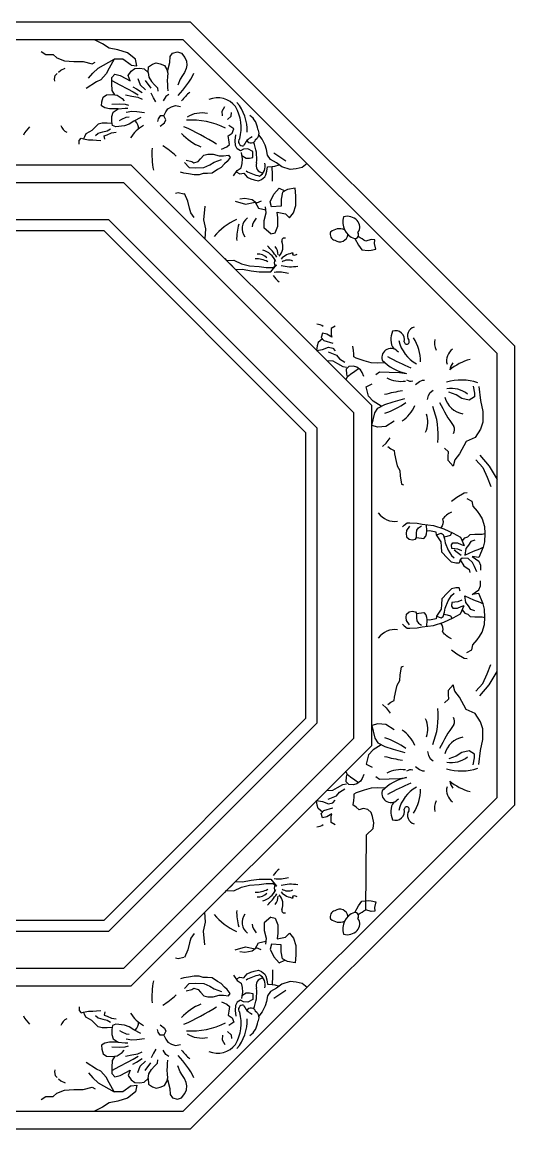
# Model space of a CAD drawing. Header units: metres. Extents: x 2639 to 4139, y 4222 to 5722.
# Drawn here: x 3471 to 4139, y 4222 to 5722 of the extents above; entities that cross this region are included whole.
import ezdxf

# ---------------------------------------------------------------- set-up
doc = ezdxf.new("R2010")
doc.units = ezdxf.units.M
for name, color, linetype in [('3', 3, 'Continuous'), ('4', 4, 'Continuous'), ('7', 7, 'Continuous')]:
    doc.layers.add(name, color=color, linetype=linetype)

# ---------------------------------------------------------------- blocks, each defined once
blk = doc.blocks.new('窗-062')
at = {"layer": '3'}
for points in [[(-300.72, 24), (300.72, 24), (726, 449.28), (726, 1050.72), (300.72, 1476), (-300.72, 1476), (-726, 1050.72), (-726, 449.28)], [(-230.3, 194), (230.3, 194), (556, 519.7), (556, 980.3), (230.3, 1306), (-230.3, 1306), (-556, 980.3), (-556, 519.7)], [(-193.44, 283), (193.44, 283), (467, 556.56), (467, 943.44), (193.44, 1217), (-193.44, 1217), (-467, 943.44), (-467, 556.56)]]:
    blk.add_lwpolyline(points, close=True, dxfattribs=at)
for points in [[(229.9, 1441.7), (237.85, 1440.71), (235.86, 1449.64), (224.94, 1458.56), (212.04, 1462.53), (200.12, 1464.51), (191.19, 1470.46), (180.27, 1476)], [(108.33, 1460.08), (114.69, 1456.11), (124.23, 1456.11), (129.4, 1451.74), (139.74, 1447.77), (152.46, 1446.58), (160.01, 1446.58), (165.18, 1446.58), (177.29, 1443.69), (181.26, 1445.67)], [(279.15, 1433.26), (282.64, 1445.36), (283.11, 1453.27), (285.9, 1457.93), (292.89, 1459.79), (298.49, 1457.93), (302.68, 1451.88), (305.01, 1447.22), (305.48, 1441.63), (304.55, 1436.98), (302.22, 1431.86), (299.88, 1427.67), (296.62, 1422.55), (293.36, 1414.64)], [(229.9, 1441.7), (218.98, 1449.64), (207.07, 1449.64), (207.07, 1449.64), (200.12, 1437.74), (196.15, 1429.81), (189.2, 1421.88), (183.25, 1418.9), (169.35, 1409.98)], [(172.33, 1423.86), (178.28, 1430.8), (185.23, 1437.74), (207.07, 1449.64)], [(253.21, 1431.61), (253.75, 1439.31), (258.87, 1443.03), (264, 1444.89), (269.59, 1443.5), (275.18, 1441.17), (278.45, 1435.58), (279.85, 1430.93), (279.38, 1425.81), (278.91, 1420.22), (279.38, 1415.57), (279.38, 1411.38), (279.73, 1406.82)], [(126.62, 1419.97), (126.22, 1422.75), (127.02, 1427.52), (129.8, 1430.3)], [(131.79, 1432.28), (134.97, 1435.06), (140.53, 1437.45)], [(208, 1401.35), (204.27, 1407.4), (203.81, 1416.71), (203.81, 1425.09), (208, 1429.28), (214.99, 1427.88), (222.91, 1423.69), (228.97, 1420.44), (226.18, 1427.88), (229.91, 1433.47), (235.03, 1437.19), (242.02, 1437.66), (247.61, 1436.73), (253.21, 1431.61), (254.14, 1425.56), (257.87, 1419.5), (261.6, 1414.85), (265.79, 1411.13), (266.33, 1406.26)], [(203.81, 1420.9), (214.54, 1415.04), (225.26, 1409.46), (232.72, 1405.73), (239.71, 1401.54)], [(232.25, 1412.25), (237.38, 1409.46), (244.83, 1404.8)], [(239.24, 1423.42), (242.5, 1415.04), (249.49, 1408.06)], [(249.03, 1421.09), (256.95, 1410.39)], [(212.66, 1382.27), (200.54, 1382.27), (194.49, 1383.66), (189.83, 1386.46), (190.29, 1392.04), (192.16, 1398.09), (196.82, 1401.35), (204.74, 1401.82), (211.26, 1400.89), (217.79, 1396.7), (220.58, 1393.44)], [(222.46, 1401.54), (230.85, 1399.68), (239.24, 1398.28), (244.93, 1395.47)], [(263.46, 1392.1), (260.2, 1397.22), (257.4, 1403.74)], [(281.17, 1401.87), (276.98, 1399.08), (273.41, 1393.18)], [(203.77, 1388.71), (214.49, 1389.18), (221.95, 1388.71), (226.61, 1387.32)], [(243.19, 1370.91), (233.63, 1365.97), (227.58, 1361.79), (221.05, 1359.46), (209.4, 1358.06), (204.74, 1359.92), (203.81, 1365.51), (203.81, 1372.03), (205.67, 1378.08), (212.66, 1382.27), (221.98, 1383.2), (225.71, 1383.2)], [(274.18, 1373.01), (276.98, 1378.6), (279.77, 1382.32), (284.9, 1385.12), (290.03, 1386.98), (297.02, 1385.58)], [(353.65, 1372.88), (353.23, 1379.24), (357.06, 1385.45)], [(214.49, 1366.83), (217.29, 1368.7), (223.34, 1371.02), (227.54, 1371.49)], [(223.34, 1378.01), (230.8, 1379.4), (237.79, 1378.94), (248.04, 1377.54)], [(269.52, 1359.05), (275.11, 1363.7), (276.98, 1367.43), (274.18, 1373.01), (269.52, 1373.01), (266.73, 1368.82), (265.79, 1365.1)], [(360.56, 1367.92), (365.67, 1372.55), (366.15, 1377.33)], [(204.27, 1362.72), (197.71, 1363.11), (190.72, 1363.11), (185.6, 1361.71), (181.4, 1357.53), (176.74, 1353.34), (173.48, 1351.47), (168.82, 1348.68), (166.95, 1344.49), (165.56, 1341.7)], [(181.87, 1346.35), (185.6, 1349.61), (191.65, 1351.47), (197.71, 1352.87), (201.91, 1355.2)], [(194.55, 1341.49), (193.52, 1345.89), (197.71, 1347.28), (203.31, 1350.08), (209.83, 1351.01)], [(352.45, 1327.82), (359.93, 1330.98), (363.28, 1334.32), (362.32, 1340.53), (361.36, 1345.79), (367.11, 1349.61), (369.02, 1355.35), (362.46, 1359.85)], [(159.8, 1334.8), (159.5, 1339.37), (162.29, 1342.63), (165.56, 1341.7), (172.08, 1340.3), (178.14, 1340.3), (183.27, 1339.84), (188.92, 1339.36)], [(394.85, 1316.64), (394.85, 1324.77), (388.15, 1328.11), (382.41, 1327.63), (378.11, 1325.72), (373.8, 1328.11), (371.41, 1332.89), (370.93, 1339.58), (371.89, 1347.22)], [(468.36, 1308.36), (461.82, 1302.79), (453.69, 1301.35), (445.56, 1300.4), (434.08, 1303.74), (426.9, 1309.48), (418.77, 1313.78), (414.94, 1319.51), (413.51, 1327.16), (411.59, 1333.37), (407.77, 1341.49), (403.15, 1347.31)], [(304.81, 1313.11), (312.38, 1311.27), (315.01, 1309.51), (320.71, 1311.27), (324.22, 1314.77), (328.61, 1319.59), (333.87, 1320.9), (341.32, 1320.9), (349.21, 1318.71), (355.35, 1318.71), (361.93, 1319.59), (364.12, 1316.52), (360.18, 1311.27), (356.67, 1307.76), (352.28, 1302.95), (347.02, 1300.32), (340.01, 1295.5), (333.43, 1295.06), (327.73, 1295.06), (322.03, 1292.87), (315.45, 1292.87), (308, 1294.62), (301.42, 1295.5), (297.03, 1296.81)], [(368.98, 1291.68), (373.8, 1298.97), (379.06, 1302.31), (380.5, 1308.52), (380.98, 1314.73), (379.54, 1323.33)], [(423.34, 1323.05), (439.57, 1311.9)], [(302.17, 1309.89), (308.87, 1302.95), (317.64, 1302.51), (328.61, 1302.95), (336.5, 1306.45), (342.64, 1310.39), (352.72, 1313.89)], [(372.48, 1296.97), (377.15, 1294.19), (382.89, 1295.14), (387.2, 1289.89), (392.46, 1287.5), (396.76, 1286.07), (402.51, 1285.11), (406.81, 1286.54), (411.12, 1290.37), (412.55, 1293.23), (413.99, 1298.01), (414.94, 1303.74), (421.16, 1304.22), (424.99, 1304.7), (430.49, 1306.61)], [(380.26, 1319.03), (385.76, 1315.69), (390.55, 1315.69), (394.85, 1316.64)], [(421.69, 1284.52), (421.64, 1293.23), (421.16, 1304.22)], [(290.02, 1268.35), (293.96, 1269.22), (301.48, 1267.32)], [(315.45, 1235.06), (311.07, 1241.63), (309.31, 1247.76), (306.68, 1257.4), (302.3, 1267.91)], [(406.11, 1257.45), (399.98, 1254.83), (393.86, 1259.2), (384.24, 1260.95), (377.24, 1260.07)], [(419.23, 1212.89), (425.35, 1214.64), (428.85, 1223.38), (428.85, 1234.73), (427.98, 1242.6), (439.35, 1239.98), (444.6, 1234.73), (449.85, 1241.72), (453.35, 1251.34), (453.35, 1264.44), (452.47, 1274.93), (441.97, 1273.18), (434.97, 1269.68), (433.23, 1260.07), (433.23, 1250.46), (420.1, 1249.59), (418.35, 1256.58), (423.6, 1267.06), (430.6, 1274.93), (438.47, 1271.43)], [(330, 1250.74), (328.01, 1231.88), (331.05, 1219.73), (329.89, 1206.41), (329.89, 1206.41)], [(371.07, 1257.52), (385.11, 1253.08), (398.16, 1256.13), (402.61, 1247.84), (412.67, 1245.66)], [(419.23, 1212.89), (410.48, 1220.75), (410.48, 1231.24), (413.11, 1241.72), (412.23, 1249.59)], [(532.97, 1206.64), (538.31, 1197.83), (542.47, 1191.59), (551.31, 1190.56), (555.47, 1191.07), (561.41, 1192.36), (559.63, 1199.9), (560.15, 1205.1), (555.47, 1205.62), (548.19, 1203.02)], [(356.84, 1179.46), (359.39, 1176.91), (369.43, 1177.51), (379.6, 1172.43), (390.49, 1169.53), (403.57, 1168.8), (413.01, 1167.35), (422.45, 1167.35), (426.81, 1170.98)], [(364.1, 1172.2), (371.37, 1164.94), (381.05, 1165.18), (392.67, 1163), (403.57, 1161.55), (419.55, 1161.55), (419.55, 1161.55), (426.81, 1170.98)], [(506.59, 1087.73), (501.18, 1084.92), (501.18, 1076.09), (501.85, 1073.22), (495.22, 1077.19), (489.47, 1078.52), (487.7, 1072.78), (491.24, 1068.37), (503.17, 1064.83), (503.17, 1064.83)], [(489.47, 1070.57), (483.28, 1065.72), (481.96, 1061.3), (481.35, 1054.95), (489.47, 1056.45), (497.43, 1059.54), (503.17, 1058.21), (506.71, 1054.68)], [(496.98, 1052.92), (508.48, 1048.5), (512.45, 1043.65), (519.52, 1039.23)], [(574.14, 1038.1), (564.44, 1037.61), (555.44, 1038.34), (545.72, 1041.01), (540.61, 1042.71), (534.77, 1044.41), (531.85, 1046.36), (531.61, 1050.24), (531.37, 1054.86), (530.51, 1060.73)], [(495.04, 1041.26), (503.17, 1041), (509.8, 1037.47), (516.87, 1033.49), (521.73, 1032.17)], [(545.16, 1019.81), (542.95, 1025.11), (540.74, 1028.64), (535.88, 1032.17), (531.46, 1033.94), (524.83, 1033.05), (521.29, 1029.52), (521.73, 1022.9), (522.62, 1019.37), (520.88, 1015.42)], [(522.62, 1019.37), (527.48, 1022.9), (533.22, 1026.87), (538.31, 1030.4)], [(561.51, 1022.46), (566.81, 1025.99), (579.63, 1025.55), (593.77, 1025.11), (603.05, 1023.78)], [(569.05, 979.31), (558.02, 986.06), (551.61, 993.17), (548.53, 1005.6), (556.85, 1009.6)], [(615.15, 1009.07), (620.66, 1012.73), (625.02, 1014.57), (627.77, 1014.57)], [(701.1, 1006.18), (703.48, 986.99), (706.46, 972.1), (706.46, 957.96), (703.48, 948.28), (696.02, 937.11), (684.02, 931.82), (675.15, 914.78), (668.45, 906.59), (666.21, 898.4), (666.21, 898.4), (659.5, 905.85), (659.5, 911.06), (660.25, 917.76), (654.89, 922.59)], [(693.58, 1006.67), (695.36, 997.08), (695.36, 992.1), (688.24, 987.84), (678.28, 989.97), (670.45, 994.94), (660.49, 998.5)], [(586.48, 959.06), (575.09, 951.95), (564.42, 951.24), (556, 953.37), (560.15, 970.43), (564.42, 976.83), (573.67, 981.8), (585.06, 985.35), (600.92, 990.11)], [(631.44, 988.44), (632.82, 993.94), (635.34, 998.07), (639.25, 1001.28)], [(570.67, 925.02), (575.62, 929.39), (580.86, 936.36)], [(577.95, 924.73), (581.74, 921.83), (586.68, 919.21), (586.98, 914.85), (589.3, 904.38), (590.47, 898.57), (593.96, 892.17), (594.54, 884.9), (596.58, 873.86), (599.2, 872.98)], [(696.96, 906.97), (706.44, 896.55), (712.4, 883.15), (717.62, 870.5)], [(702.36, 913.29), (715.39, 898.04), (726, 880.17)], [(663.97, 850.76), (671.43, 855.97), (681.12, 861.93), (685.59, 862.67)], [(684.84, 854.48), (691.55, 850.76), (693.04, 844.06), (699, 837.36), (701.98, 832.89), (705.71, 826.94), (708.69, 816.52), (709.44, 806.84), (708.69, 795.67), (707.2, 788.23), (701.22, 774.47), (692.28, 775.95), (701.22, 769.25), (703.46, 764.04), (703.46, 757.34)], [(597.84, 816.07), (600.06, 818.28), (604.13, 821.23), (607.82, 821.23), (617.42, 820.86), (624.44, 819.76), (639.96, 817.91), (653.63, 813.12), (666.56, 807.21), (676.16, 802.05), (681.34, 790.61)], [(607.08, 816.81), (603.39, 810.9), (602.65, 806.84), (603.02, 802.42), (606.71, 799.46), (610.77, 798.36), (615.21, 799.09), (616.69, 801.31), (616.69, 804.26), (616.69, 807.58), (617.05, 811.64), (619.27, 814.59), (623.34, 817.54)], [(616.69, 801.31), (626.66, 800.2), (629.25, 803.52), (630.35, 806.47), (630.72, 810.16), (630.44, 819.04)], [(675.79, 771.05), (674.69, 766.62), (669.88, 766.62), (663.97, 768.1), (658.06, 774), (651.04, 781.75), (650.67, 789.5), (650.3, 795.41), (647.35, 799.83), (644.02, 805), (643.28, 808.69), (634.42, 810.53), (630.72, 810.16)], [(644.02, 805), (650.3, 807.21), (652.89, 805.37), (654.74, 799.83), (655.48, 794.3), (659.54, 784.34), (664.34, 776.96), (667.67, 774)], [(653.81, 802.6), (658.43, 803.15), (662.86, 804.63), (664.75, 808.04)], [(678.75, 796.33), (682.44, 800.94), (686.14, 802.42), (689.46, 805.37), (695.74, 806.11), (705.72, 806.11), (709.44, 806.84)], [(695.74, 797.99), (690.57, 796.14), (687.25, 790.98), (683.55, 786.55), (682.07, 777.69), (693.9, 782.86), (702.39, 786.18), (707.2, 788.23)], [(678.01, 783.6), (672.84, 785.81), (664.71, 786.55), (663.97, 791.72), (665.82, 794.3), (672.47, 794.3), (677.27, 792.08), (681.34, 790.61)], [(677.27, 777.33), (671.73, 781.01), (667.67, 784.34)], [(698.33, 754.82), (695.37, 762.2), (692.42, 767.73), (686.51, 772.9), (678.75, 773.64), (675.79, 771.05), (680.97, 762.93), (687.98, 758.14), (689.09, 754.08)], [(684.84, 645.52), (691.55, 649.24), (693.04, 655.94), (699, 662.64), (701.98, 667.11), (705.71, 673.06), (708.69, 683.48), (709.44, 693.16), (708.69, 704.33), (707.2, 711.77), (701.22, 725.53), (692.28, 724.05), (701.22, 730.75), (703.46, 735.96), (703.46, 742.66)], [(675.79, 728.95), (674.69, 733.38), (669.88, 733.38), (663.97, 731.9), (658.06, 726), (651.04, 718.25), (650.67, 710.5), (650.3, 704.59), (647.35, 700.17), (644.02, 695), (643.28, 691.31), (634.42, 689.47), (630.72, 689.84)], [(644.02, 695), (650.3, 692.79), (652.89, 694.63), (654.74, 700.17), (655.48, 705.7), (659.54, 715.66), (664.34, 723.04), (667.67, 726)], [(695.74, 702.01), (690.57, 703.86), (687.25, 709.02), (683.55, 713.45), (682.07, 722.31), (693.9, 717.14), (702.39, 713.82), (707.2, 711.77)], [(597.84, 683.93), (600.06, 681.72), (604.13, 678.77), (607.82, 678.77), (617.42, 679.14), (624.44, 680.24), (639.96, 682.09), (653.63, 686.88), (666.56, 692.79), (676.16, 697.95), (681.34, 709.39)], [(678.01, 716.4), (672.84, 714.19), (664.71, 713.45), (663.97, 708.28), (665.82, 705.7), (672.47, 705.7), (677.27, 707.92), (681.34, 709.39)], [(607.08, 683.19), (603.39, 689.1), (602.65, 693.16), (603.02, 697.58), (606.71, 700.54), (610.77, 701.64), (615.21, 700.91), (616.69, 698.69), (616.69, 695.74), (616.69, 692.42), (617.05, 688.36), (619.27, 685.41), (623.34, 682.46)], [(616.69, 698.69), (626.66, 699.8), (629.25, 696.48), (630.35, 693.53), (630.72, 689.84), (630.44, 680.96)], [(653.81, 697.4), (658.43, 696.85), (662.86, 695.37), (664.75, 691.96)], [(678.75, 703.67), (682.44, 699.06), (686.14, 697.58), (689.46, 694.63), (695.74, 693.89), (705.72, 693.89), (709.44, 693.16)], [(663.97, 649.24), (671.43, 644.03), (681.12, 638.07), (685.59, 637.33)], [(577.95, 575.27), (581.74, 578.17), (586.68, 580.79), (586.98, 585.15), (589.3, 595.62), (590.47, 601.43), (593.96, 607.83), (594.54, 615.1), (596.58, 626.14), (599.2, 627.02)], [(696.96, 593.03), (706.44, 603.45), (712.4, 616.85), (717.62, 629.5)], [(702.36, 586.71), (715.39, 601.96), (726, 619.83)], [(701.1, 493.82), (703.48, 513.01), (706.46, 527.9), (706.46, 542.04), (703.48, 551.72), (696.02, 562.89), (684.02, 568.18), (675.15, 585.22), (668.45, 593.41), (666.21, 601.6), (666.21, 601.6), (659.5, 594.15), (659.5, 588.94), (660.25, 582.24), (654.89, 577.41)], [(570.67, 574.98), (575.62, 570.61), (580.86, 563.64)], [(586.48, 540.94), (575.09, 548.05), (564.42, 548.76), (556, 546.63), (560.15, 529.57), (564.42, 523.17), (573.67, 518.2), (585.06, 514.65), (600.92, 509.89)], [(569.05, 520.69), (558.02, 513.94), (551.61, 506.83), (548.53, 494.4), (556.85, 490.4)], [(631.44, 511.56), (632.82, 506.06), (635.34, 501.93), (639.25, 498.72)], [(693.58, 493.33), (695.36, 502.92), (695.36, 507.9), (688.24, 512.16), (678.28, 510.03), (670.45, 505.06), (660.49, 501.5)], [(545.16, 480.19), (542.95, 474.89), (540.74, 471.36), (535.88, 467.83), (531.46, 466.06), (524.83, 466.95), (521.29, 470.48), (521.73, 477.1), (522.62, 480.63), (520.88, 484.58)], [(522.62, 480.63), (527.48, 477.1), (533.22, 473.13), (538.31, 469.6)], [(615.15, 490.93), (620.66, 487.27), (625.02, 485.43), (627.77, 485.43)], [(495.04, 458.74), (503.17, 459), (509.8, 462.53), (516.87, 466.51), (521.73, 467.83)], [(561.51, 477.54), (566.81, 474.01), (579.63, 474.45), (593.77, 474.89), (603.05, 476.22)], [(496.98, 447.08), (508.48, 451.5), (512.45, 456.35), (519.52, 460.77)], [(574.14, 461.9), (564.44, 462.39), (555.44, 461.66), (545.72, 458.99), (540.61, 457.29), (534.77, 455.59), (531.85, 453.64), (531.61, 449.76), (531.37, 445.14), (530.51, 439.27)], [(489.47, 429.43), (483.28, 434.28), (481.96, 438.7), (481.35, 445.05), (489.47, 443.55), (497.43, 440.46), (503.17, 441.79), (506.71, 445.32)], [(506.59, 412.27), (501.18, 415.08), (501.18, 423.91), (501.85, 426.78), (495.22, 422.81), (489.47, 421.48), (487.7, 427.22), (491.24, 431.63), (503.17, 435.17), (503.17, 435.17)], [(548.19, 296.98), (548.82, 398.47), (558.07, 407.07), (559.11, 414.86), (557.03, 423.17), (555.47, 428.88), (550.79, 433.04), (544.55, 434.08), (538.83, 432.52), (535.19, 436.15), (530.51, 439.27)], [(356.84, 320.54), (359.39, 323.09), (369.43, 322.49), (379.6, 327.57), (390.49, 330.47), (403.57, 331.2), (413.01, 332.65), (422.45, 332.65), (426.81, 329.02)], [(364.1, 327.8), (371.37, 335.06), (381.05, 334.82), (392.67, 337), (403.57, 338.45), (419.55, 338.45), (419.55, 338.45), (426.81, 329.02)], [(532.97, 293.36), (538.31, 302.17), (542.47, 308.41), (551.31, 309.44), (555.47, 308.93), (561.41, 307.64), (559.63, 300.1), (560.15, 294.9), (555.47, 294.38), (548.19, 296.98)], [(330, 249.26), (328.01, 268.12), (331.05, 280.27), (329.89, 293.59), (329.89, 293.59)], [(419.23, 287.11), (410.48, 279.25), (410.48, 268.76), (413.11, 258.28), (412.23, 250.41)], [(419.23, 287.11), (425.35, 285.36), (428.85, 276.62), (428.85, 265.27), (427.98, 257.4), (439.35, 260.02), (444.6, 265.27), (449.85, 258.28), (453.35, 248.66), (453.35, 235.56), (452.47, 225.07), (441.97, 226.82), (434.97, 230.32), (433.23, 239.93), (433.23, 249.54), (420.1, 250.41), (418.35, 243.42), (423.6, 232.94), (430.6, 225.07), (438.47, 228.57)], [(315.45, 264.94), (311.07, 258.37), (309.31, 252.24), (306.68, 242.6), (302.3, 232.09)], [(371.07, 242.48), (385.11, 246.92), (398.16, 243.87), (402.61, 252.16), (412.67, 254.34)], [(406.11, 242.55), (399.98, 245.17), (393.86, 240.8), (384.24, 239.05), (377.24, 239.93)], [(290.02, 231.65), (293.96, 230.78), (301.48, 232.68)], [(372.48, 203.03), (377.15, 205.81), (382.89, 204.86), (387.2, 210.11), (392.46, 212.5), (396.76, 213.93), (402.51, 214.89), (406.81, 213.46), (411.12, 209.63), (412.55, 206.77), (413.99, 201.99), (414.94, 196.26), (421.16, 195.78), (424.99, 195.3), (430.49, 193.39)], [(421.69, 215.48), (421.64, 206.77), (421.16, 195.78)], [(304.81, 186.89), (312.38, 188.73), (315.01, 190.49), (320.71, 188.73), (324.22, 185.23), (328.61, 180.41), (333.87, 179.1), (341.32, 179.1), (349.21, 181.29), (355.35, 181.29), (361.93, 180.41), (364.12, 183.48), (360.18, 188.73), (356.67, 192.24), (352.28, 197.05), (347.02, 199.68), (340.01, 204.5), (333.43, 204.94), (327.73, 204.94), (322.03, 207.13), (315.45, 207.13), (308, 205.38), (301.42, 204.5), (297.03, 203.19)], [(302.17, 190.11), (308.87, 197.05), (317.64, 197.49), (328.61, 197.05), (336.5, 193.55), (342.64, 189.61), (352.72, 186.11)], [(368.98, 208.32), (373.8, 201.03), (379.06, 197.69), (380.5, 191.48), (380.98, 185.27), (379.54, 176.67)], [(468.36, 191.64), (461.82, 197.21), (453.69, 198.65), (445.56, 199.6), (434.08, 196.26), (426.9, 190.52), (418.77, 186.22), (414.94, 180.49), (413.51, 172.84), (411.59, 166.63), (407.77, 158.51), (403.15, 152.69)], [(394.85, 183.36), (394.85, 175.23), (388.15, 171.89), (382.41, 172.37), (378.11, 174.28), (373.8, 171.89), (371.41, 167.11), (370.93, 160.42), (371.89, 152.78)], [(380.26, 180.97), (385.76, 184.31), (390.55, 184.31), (394.85, 183.36)], [(423.34, 176.95), (439.57, 188.1)], [(159.8, 165.2), (159.5, 160.63), (162.29, 157.37), (165.56, 158.3), (172.08, 159.7), (178.14, 159.7), (183.27, 160.16), (188.92, 160.64)], [(352.45, 172.18), (359.93, 169.02), (363.28, 165.68), (362.32, 159.47), (361.36, 154.21), (367.11, 150.39), (369.02, 144.65), (362.46, 140.15)], [(204.27, 137.28), (197.71, 136.89), (190.72, 136.89), (185.6, 138.29), (181.4, 142.47), (176.74, 146.66), (173.48, 148.53), (168.82, 151.32), (166.95, 155.51), (165.56, 158.3)], [(181.87, 153.65), (185.6, 150.39), (191.65, 148.53), (197.71, 147.13), (201.91, 144.8)], [(194.55, 158.51), (193.52, 154.11), (197.71, 152.72), (203.31, 149.92), (209.83, 148.99)], [(243.19, 129.09), (233.63, 134.03), (227.58, 138.21), (221.05, 140.54), (209.4, 141.94), (204.74, 140.08), (203.81, 134.49), (203.81, 127.97), (205.67, 121.92), (212.66, 117.73), (221.98, 116.8), (225.71, 116.8)], [(269.52, 140.95), (275.11, 136.3), (276.98, 132.57), (274.18, 126.99), (269.52, 126.99), (266.73, 131.18), (265.79, 134.9)], [(214.49, 133.17), (217.29, 131.3), (223.34, 128.98), (227.54, 128.51)], [(223.34, 121.99), (230.8, 120.6), (237.79, 121.06), (248.04, 122.46)], [(274.18, 126.99), (276.98, 121.4), (279.77, 117.68), (284.9, 114.88), (290.03, 113.02), (297.02, 114.42)], [(353.65, 127.12), (353.23, 120.76), (357.06, 114.55)], [(360.56, 132.08), (365.67, 127.45), (366.15, 122.67)], [(212.66, 117.73), (200.54, 117.73), (194.49, 116.34), (189.83, 113.54), (190.29, 107.96), (192.16, 101.91), (196.82, 98.65), (204.74, 98.18), (211.26, 99.11), (217.79, 103.3), (220.58, 106.56)], [(203.77, 111.29), (214.49, 110.82), (221.95, 111.29), (226.61, 112.68)], [(263.46, 107.9), (260.2, 102.78), (257.4, 96.26)], [(281.17, 98.13), (276.98, 100.92), (273.41, 106.82)], [(229.9, 58.3), (218.98, 50.36), (207.07, 50.36), (207.07, 50.36), (200.12, 62.26), (196.15, 70.19), (189.2, 78.12), (183.25, 81.1), (169.35, 90.02)], [(208, 98.65), (204.27, 92.6), (203.81, 83.29), (203.81, 74.91), (208, 70.72), (214.99, 72.12), (222.91, 76.31), (228.97, 79.56), (226.18, 72.12), (229.91, 66.53), (235.03, 62.81), (242.02, 62.34), (247.61, 63.27), (253.21, 68.39), (254.14, 74.44), (257.87, 80.5), (261.6, 85.15), (265.79, 88.87), (266.33, 93.74)], [(203.81, 79.1), (214.54, 84.96), (225.26, 90.54), (232.72, 94.27), (239.71, 98.46)], [(222.46, 98.46), (230.85, 100.32), (239.24, 101.72), (244.93, 104.53)], [(232.25, 87.75), (237.38, 90.54), (244.83, 95.2)], [(239.24, 76.58), (242.5, 84.96), (249.49, 91.94)], [(253.21, 68.39), (253.75, 60.69), (258.87, 56.97), (264, 55.11), (269.59, 56.5), (275.18, 58.83), (278.45, 64.42), (279.85, 69.07), (279.38, 74.19), (278.91, 79.78), (279.38, 84.43), (279.38, 88.62), (279.73, 93.18)], [(126.62, 80.03), (126.22, 77.25), (127.02, 72.48), (129.8, 69.7)], [(172.33, 76.14), (178.28, 69.2), (185.23, 62.26), (207.07, 50.36)], [(249.03, 78.91), (256.95, 89.61)], [(279.15, 66.74), (282.64, 54.64), (283.11, 46.73), (285.9, 42.07), (292.89, 40.21), (298.49, 42.07), (302.68, 48.12), (305.01, 52.78), (305.48, 58.37), (304.55, 63.02), (302.22, 68.14), (299.88, 72.33), (296.62, 77.45), (293.36, 85.36)], [(131.79, 67.72), (134.97, 64.94), (140.53, 62.55)], [(108.33, 39.92), (114.69, 43.89), (124.23, 43.89), (129.4, 48.26), (139.74, 52.23), (152.46, 53.42), (160.01, 53.42), (165.18, 53.42), (177.29, 56.31), (181.26, 54.33)], [(229.9, 58.3), (237.85, 59.29), (235.86, 50.36), (224.94, 41.44), (212.04, 37.47), (200.12, 35.49), (191.19, 29.54), (180.27, 24)]]:
    blk.add_lwpolyline(points, dxfattribs=at)
for points in [[(663.94, 835.67, 0.13), (652.12, 826.45, -0.27), (649.83, 814.45)], [(663.94, 664.33, -0.13), (652.12, 673.55, 0.27), (649.83, 685.55)]]:
    blk.add_lwpolyline(points, format="xyb", dxfattribs=at)
for centre, radius, start, end in [((210.94, 1482.09), 116.16, 315.54, 333.84), ((450, 1259.12), 202.65, 133.85, 138.55), ((347.41, 1367.48), 29.98, 36.82, 113.35), ((322.75, 1356.9), 56.42, 344.65, 30.39), ((329.27, 1353.49), 57.98, 357.59, 40.55), ((224.85, 1354.83), 15.41, 2.09, 44.35), ((310.77, 1258.82), 108.44, 64.13, 92.96), ((325.2, 1341.63), 35.28, 76.6, 123.18), ((377.24, 1353.43), 24.35, 3.39, 55.52), ((109.24, 1336.58), 27.06, 128.1, 157.87), ((148.94, 1364.38), 14.92, 197.1, 246.61), ((277.66, 1309.72), 59.03, 121.64, 145.54), ((170.05, 1057.24), 328.37, 57.61, 66.43), ((393.74, 1349.26), 9.61, 300.91, 35.68), ((348.48, 1393.3), 66.73, 221.4, 248.96), ((381.41, 1338.08), 5.76, 137.62, 280.06), ((403.3, 1323.83), 22.58, 114.61, 157.66), ((392.55, 1342.51), 6.31, 208.78, 346.24), ((340.27, 1314.96), 60.09, 354.77, 21.8), ((378.3, 1321.72), 120.18, 176.45, 190.71), ((219.23, 1243.9), 103.46, 46.11, 58.82), ((409.49, 1305.7), 10.11, 158.04, 265.67), ((396.18, 1304.77), 15.53, 300, 15.82), ((420.96, 1361.14), 71.86, 240.67, 256.3), ((408.3, 1154.56), 85.66, 114.43, 140.28), ((399.18, 1219.98), 18.69, 128.52, 215.43), ((416.12, 1218.71), 22.59, 136.79, 170.12), ((540.38, 1228.86), 23.54, 161.7, 250.68), ((522.69, 1218.08), 18.76, 43.78, 104.36), ((527.91, 1222.44), 11.98, 321.36, 46.03), ((430.36, 1207.4), 57.34, 161.09, 183.22), ((507.64, 1212.35), 7.93, 156.72, 258.62), ((512.23, 1201.7), 18.19, 67.26, 130.75), ((416.82, 1195.49), 18.88, 317.98, 22.59), ((437.76, 1203.72), 3.64, 69.02, 195.62), ((512.77, 1213.23), 10.94, 232.26, 355.02), ((532.97, 1211.91), 5.27, 265.83, 35.4), ((457.96, 1063.1), 166.49, 57.18, 61.43), ((402.82, 1171.28), 14.34, 39.96, 98.47), ((400.68, 1164.09), 28.01, 24.68, 73.63), ((317.6, 1104.92), 133.92, 34.9, 43.43), ((410.93, 1184.58), 18.35, 359.48, 38.21), ((451.72, 1162.62), 24.5, 94.7, 139.1), ((450, 1185.73), 1.33, 102.52, 280.12), ((451.41, 1190.22), 5.92, 258.51, 307.57), ((399.6, 1146.83), 32.39, 61.37, 92.67), ((439.24, 1173.44), 15.22, 161.41, 196.29), ((446.73, 1221), 52.49, 255.06, 280.05), ((442.86, 1162.32), 15.18, 65.08, 123.39), ((453.04, 1178.09), 37.33, 215, 233.51), ((429.61, 1109.28), 51.89, 74.57, 96.17), ((480.48, 1074.37), 16.34, 52.46, 85.74), ((605.49, 1070.3), 23.66, 153.28, 213.99), ((588.57, 1069.85), 11.86, 344.7, 110.82), ((616.35, 1075.18), 11.78, 103.85, 212.5), ((640.6, 1079.5), 49.1, 192.98, 240.7), ((603.47, 1067), 3.47, 184.66, 32.17), ((562.05, 1039.63), 60.17, 359.75, 32.65), ((661.75, 1065.57), 20.83, 167.94, 209.14), ((582.11, 1045.21), 12.44, 35.91, 195.68), ((676.99, 1040.97), 19.51, 125.4, 194.11), ((616.55, 1087.42), 65.05, 224.47, 258.02), ((725.07, 1315.52), 306.7, 241.24, 247.8), ((707.7, 972.81), 72.32, 104.77, 129.51), ((687.31, 1023.07), 26.21, 144.22, 167.8), ((596.01, 1054.64), 41.53, 241.86, 278.31), ((608.83, 1022), 8.62, 230.52, 289.57), ((677.37, 945.59), 69.35, 71.14, 106.74), ((625.69, 801.9), 200.2, 98.05, 105.1), ((685.92, 1000.74), 32.3, 196.35, 258.48), ((663.43, 967.63), 35.96, 51.12, 98.9), ((545.07, 1061.32), 95.59, 287.55, 306.7), ((572.75, 997.91), 45.34, 302.49, 337.05), ((543.12, 940.28), 103.09, 354.45, 22.1), ((851.96, 1083.28), 226.67, 205.81, 215.37), ((598.92, 957.76), 33.08, 335.58, 19.36), ((658.13, 947.49), 10.1, 328.88, 26.88), ((587.5, 850.9), 27.65, 215.28, 277.6), ((587.5, 649.1), 27.65, 82.4, 144.72), ((598.92, 542.24), 33.08, 340.64, 24.42), ((543.12, 559.72), 103.09, 337.9, 5.55), ((658.13, 552.51), 10.1, 333.12, 31.12), ((572.75, 502.09), 45.34, 22.95, 57.51), ((851.96, 416.72), 226.67, 144.63, 154.19), ((545.07, 438.68), 95.59, 53.3, 72.45), ((685.92, 499.26), 32.3, 101.52, 163.65), ((625.69, 698.1), 200.2, 254.9, 261.95), ((663.43, 532.37), 35.96, 261.1, 308.88), ((596.01, 445.36), 41.53, 81.69, 118.14), ((608.83, 478), 8.62, 70.43, 129.48), ((677.37, 554.41), 69.35, 253.26, 288.86), ((616.55, 412.58), 65.05, 101.98, 135.53), ((725.07, 184.48), 306.7, 112.2, 118.76), ((687.31, 476.93), 26.21, 192.2, 215.78), ((707.7, 527.19), 72.32, 230.49, 255.23), ((582.11, 454.79), 12.44, 164.32, 324.09), ((640.6, 420.5), 49.1, 119.3, 167.02), ((562.05, 460.37), 60.17, 327.35, 0.25), ((676.99, 459.03), 19.51, 165.89, 234.6), ((605.49, 429.7), 23.66, 146.01, 206.72), ((603.47, 433), 3.47, 327.83, 175.34), ((661.75, 434.43), 20.83, 150.86, 192.06), ((588.57, 430.15), 11.86, 249.18, 15.3), ((616.35, 424.82), 11.78, 147.5, 256.15), ((480.48, 425.63), 16.34, 274.26, 307.54), ((453.04, 321.91), 37.33, 126.49, 145), ((439.24, 326.56), 15.22, 163.71, 198.59), ((429.61, 390.72), 51.89, 263.83, 285.43), ((446.73, 279), 52.49, 79.95, 104.94), ((399.6, 353.17), 32.39, 267.33, 298.63), ((402.82, 328.72), 14.34, 261.53, 320.04), ((400.68, 335.91), 28.01, 286.37, 335.32), ((317.6, 395.08), 133.92, 316.57, 325.1), ((410.93, 315.42), 18.35, 321.79, 0.52), ((416.82, 304.51), 18.88, 337.41, 42.02), ((451.72, 337.38), 24.5, 220.9, 265.3), ((442.86, 337.68), 15.18, 236.61, 294.92), ((450, 314.27), 1.33, 79.88, 257.48), ((451.41, 309.78), 5.92, 52.43, 101.49), ((408.3, 345.44), 85.66, 219.72, 245.57), ((430.36, 292.6), 57.34, 176.78, 198.91), ((399.18, 280.02), 18.69, 144.57, 231.48), ((437.76, 296.28), 3.64, 164.38, 290.98), ((507.64, 287.65), 7.93, 101.38, 203.28), ((512.77, 286.77), 10.94, 4.98, 127.74), ((540.38, 271.14), 23.54, 109.32, 198.3), ((532.97, 288.09), 5.27, 324.6, 94.17), ((527.91, 277.56), 11.98, 313.97, 38.64), ((457.96, 436.9), 166.49, 298.57, 302.82), ((416.12, 281.29), 22.59, 189.88, 223.21), ((512.23, 298.3), 18.19, 229.25, 292.74), ((522.69, 281.92), 18.76, 255.64, 316.22), ((378.3, 178.28), 120.18, 169.29, 183.55), ((420.96, 138.86), 71.86, 103.7, 119.33), ((409.49, 194.3), 10.11, 94.33, 201.96), ((396.18, 195.23), 15.53, 344.18, 60), ((219.23, 256.1), 103.46, 301.18, 313.89), ((340.27, 185.04), 60.09, 338.2, 5.23), ((348.48, 106.7), 66.73, 111.04, 138.6), ((170.05, 442.76), 328.37, 293.57, 302.39), ((381.41, 161.92), 5.76, 79.94, 222.38), ((403.3, 176.17), 22.58, 202.34, 245.39), ((109.24, 163.42), 27.06, 202.13, 231.9), ((277.66, 190.28), 59.03, 214.46, 238.36), ((322.75, 143.1), 56.42, 329.61, 15.35), ((392.55, 157.49), 6.31, 13.76, 151.22), ((393.74, 150.74), 9.61, 324.32, 59.09), ((148.94, 135.62), 14.92, 113.39, 162.9), ((224.85, 145.17), 15.41, 315.65, 357.91), ((310.77, 241.18), 108.44, 267.04, 295.87), ((329.27, 146.51), 57.98, 319.45, 2.41), ((377.24, 146.57), 24.35, 304.48, 356.61), ((325.2, 158.37), 35.28, 236.82, 283.4), ((450, 240.88), 202.65, 221.45, 226.15), ((347.41, 132.52), 29.98, 246.65, 323.18), ((210.94, 17.91), 116.16, 26.16, 44.46)]:
    blk.add_arc(centre, radius, start, end, dxfattribs=at)
at = {"layer": '4'}
for points in [[(-310.66, 0), (310.66, 0), (750, 439.34), (750, 1060.66), (310.66, 1500), (-310.66, 1500), (-750, 1060.66), (-750, 439.34)], [(-220.36, 218), (220.36, 218), (532, 529.64), (532, 970.36), (220.36, 1282), (-220.36, 1282), (-532, 970.36), (-532, 529.64)]]:
    blk.add_lwpolyline(points, close=True, dxfattribs=at)
at = {"layer": '7'}
blk.add_lwpolyline([(-199.65, 268), (199.65, 268), (482, 550.35), (482, 949.65), (199.65, 1232), (-199.65, 1232), (-482, 949.65), (-482, 550.35)], close=True, dxfattribs=at)

msp = doc.modelspace()

# ---------------------------------------------------------------- block references
at = {"layer": '3'}
msp.add_blockref('窗-062', (3388.85, 4221.71), dxfattribs=at)

doc.saveas('drawing.dxf')
